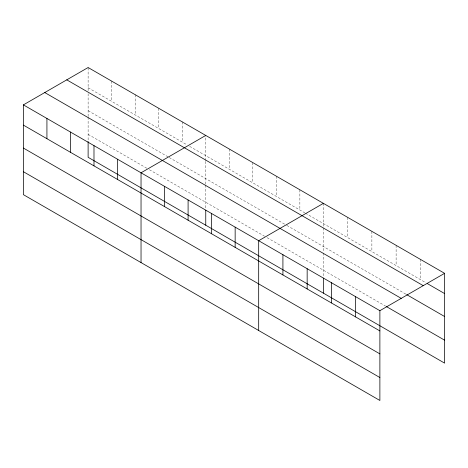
<?xml version="1.0" encoding="UTF-8"?>
<svg xmlns="http://www.w3.org/2000/svg" width="468" height="468" viewBox="0 0 468 468"><rect width="100%" height="100%" fill="white"/><g stroke="black" fill="none" stroke-linecap="round" stroke-linejoin="round"><path stroke-width="0.35" stroke-dasharray="2.34 1.75" d="M88.119 116.433L88.119 93.489M88.119 90.617L88.119 67.521M205.756 161.407L205.756 184.351M205.756 160.688L205.756 135.439M88.119 87.75L187.182 144.945M189.657 146.373L304.82 212.864M305.44 213.221L425.95 282.795M88.119 110.7L168.609 157.172M169.223 157.529L286.246 225.09M286.866 225.447L406.06 294.267M88.119 134.351L146.934 168.31M149.415 169.738L264.578 236.229M267.053 237.656L385.55 306.072M420.358 259.336L420.358 279.566M396.115 245.343L396.115 265.572M371.879 231.344L371.879 251.573M347.636 217.351L347.636 237.58M323.394 203.358L323.394 252.27M323.394 252.989L323.394 276.646M299.865 189.774L299.865 210.003M276.342 176.19L276.342 196.42M252.814 162.607L252.814 182.836M229.285 149.023L229.285 169.252M205.756 185.071L205.756 208.728M182.227 121.855L182.227 142.085M158.699 108.272L158.699 128.501M135.17 94.688L135.17 114.917M111.641 81.104L111.641 101.334M88.119 117.152L88.119 140.804"/><path stroke-width="0.7" d="M23.4 104.879L379.881 310.693L379.881 400.479L23.4 194.67L23.4 104.879L88.119 67.521L444.6 273.33L444.6 363.121L88.119 157.306L88.119 141.523M205.756 135.439L141.038 172.797L141.038 262.589M323.394 203.358L258.681 240.722L258.681 330.507M379.881 310.693L444.6 273.33M427.196 283.514L444.6 293.565M66.76 79.847L423.242 285.661M406.686 294.624L444.6 316.514M44.758 92.553L401.24 298.368M386.17 306.435L444.6 340.166M23.4 125.114L379.881 330.923M23.4 148.063L379.881 353.878M23.4 171.715L379.881 377.53M355.645 296.7L355.645 316.93M331.402 282.707L331.402 302.936M323.394 278.08L323.394 293.144M307.16 268.708L307.16 288.937M282.918 254.715L282.918 274.944M235.152 227.132L235.152 247.367M211.624 213.548L211.624 233.784M205.756 210.161L205.756 225.225M188.095 199.965L188.095 220.2M164.566 186.381L164.566 206.616M117.509 159.214L117.509 179.449M93.986 145.63L93.986 165.865M70.457 132.046L70.457 152.281M46.929 118.462L46.929 138.698"/></g></svg>
